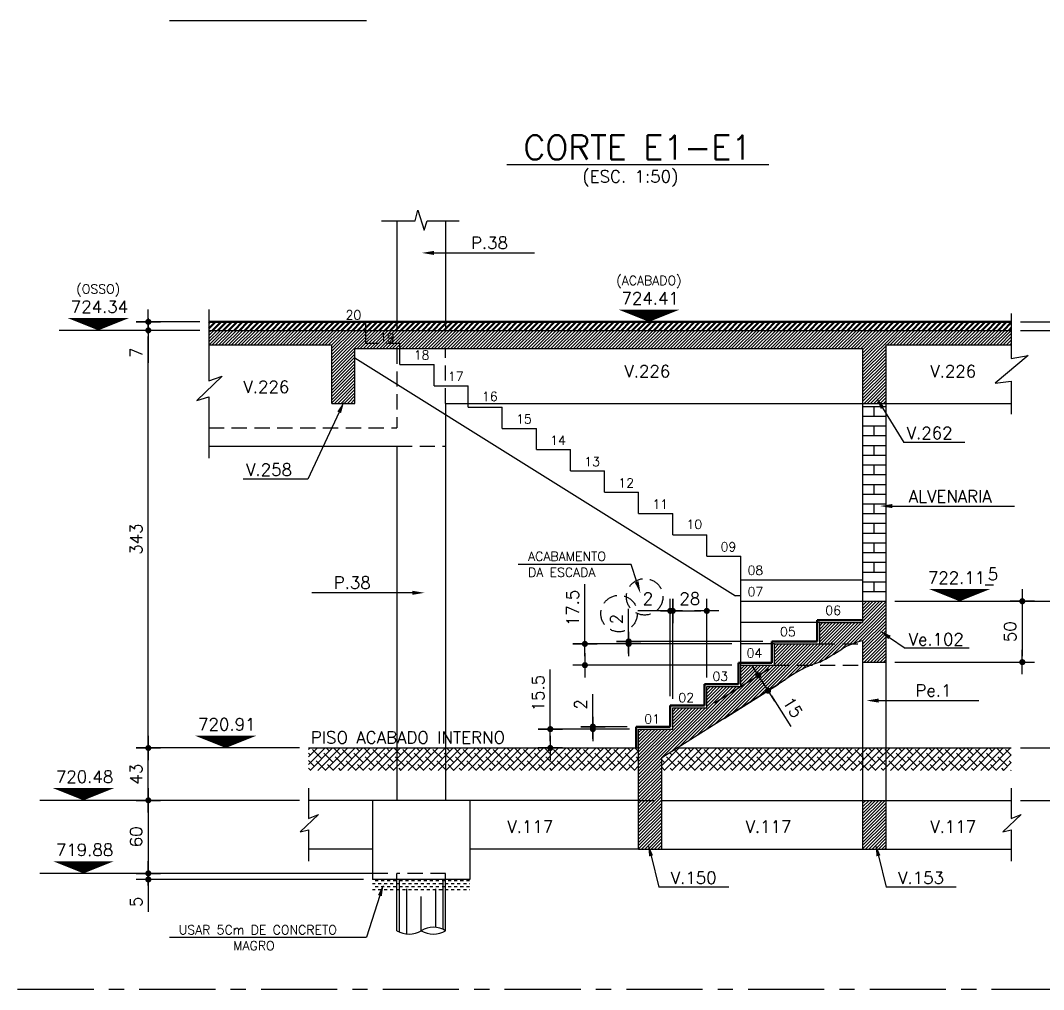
# Model space of a CAD drawing. Header units: inches. Extents: x 0 to 5940, y 0 to 4205.
# Drawn here: x 2657 to 3498, y 2530 to 3326 of the extents above; entities that cross this region are included whole.
import ezdxf
from ezdxf.enums import TextEntityAlignment as Align

# ---------------------------------------------------------------- set-up
doc = ezdxf.new("R2010")
doc.units = ezdxf.units.IN
doc.header["$LTSCALE"] = 50
doc.header["$MEASUREMENT"] = 0
doc.linetypes.add('CENTER', pattern=[2, 1.25, -0.25, 0.25, -0.25])
doc.linetypes.add('HIDDEN', pattern=[0.375, 0.25, -0.125])
for name, color, linetype in [('CORTES', 2, 'Continuous'), ('COTA', 6, 'Continuous'), ('NIVEL', 3, 'Continuous'), ('TEXTO', 3, 'Continuous')]:
    doc.layers.add(name, color=color, linetype=linetype)
doc.styles.add('ROMANS', font='romans.shx')
doc.dimstyles.new('COTA_50', dxfattribs={"dimscale": 5, "dimtxt": 2, "dimasz": 1, "dimexe": 2, "dimexo": 1.5, "dimgap": 1, "dimtad": 1, "dimzin": 12, "dimdsep": 46, "dimtxsty": 'ROMANS', "dimblk1": 'COTA', "dimblk2": 'COTA', "dimsah": 1, "dimcen": -4, "dimdle": 1.5, "dimclrd": 6, "dimclre": 6, "dimclrt": 3, "dimadec": 0, "dimazin": 0, "dimtfac": 1, "dimtofl": 0, "dimtmove": 0, "dimatfit": 3, "dimldrblk": 'COTA', "dimfxl": 1, "dimtolj": 1, "dimtzin": 12, "dimarcsym": 0})

# ---------------------------------------------------------------- blocks, each defined once
blk = doc.blocks.new('COTA')
at = {"layer": 'COTA'}
for p, q in [((0, -2), (0, 2)), ((2, 0), (-2, 0))]:
    blk.add_line(p, q, dxfattribs=at)
at = {"layer": 'COTA', "const_width": 0.5}
blk.add_lwpolyline([(-0.25, 0, 1), (0.25, 0, 1)], format="xyb", close=True, dxfattribs=at)
blk = doc.blocks.new('*D72')
at = {"layer": 'COTA', "color": 6, "lineweight": -2, "transparency": 16777216}
for p, q in [((3533.83, 3083.15), (3533.83, 3104.82)), ((3478.66, 3078.15), (3543.83, 3078.15)), ((3478.66, 3071.15), (3543.83, 3071.15)), ((3533.83, 3066.15), (3533.83, 3061.15))]:
    blk.add_line(p, q, dxfattribs=at)
at = {"layer": 'Defpoints', "color": 0, "transparency": 16777216}
for p in [(3471.16, 3078.15), (3533.83, 3078.15), (3471.16, 3071.15)]:
    blk.add_point(p, dxfattribs=at)
at = {"layer": 'COTA', "color": 6, "lineweight": -2, "transparency": 16777216, "xscale": 5, "yscale": 5, "zscale": 5}
for p, rotation in [((3533.83, 3078.15), 270), ((3533.83, 3071.15), 90)]:
    blk.add_blockref('COTA', p, dxfattribs=dict(at, rotation=rotation))
at = {"layer": 'COTA', "color": 3, "transparency": 16777216, "insert": (3523.83, 3096.48), "char_height": 10, "attachment_point": 5, "rotation": 90, "style": 'ROMANS'}
blk.add_mtext('\\A1;7', dxfattribs=at)
blk = doc.blocks.new('*D73')
at = {"layer": 'COTA', "color": 6, "lineweight": -2, "transparency": 16777216}
for p, q in [((2762.39, 3083.15), (2762.39, 3088.15)), ((2804.57, 3078.15), (2752.39, 3078.15)), ((2804.57, 3071.15), (2752.39, 3071.15)), ((2762.39, 3066.15), (2762.39, 3044.48))]:
    blk.add_line(p, q, dxfattribs=at)
at = {"layer": 'Defpoints', "color": 0, "transparency": 16777216}
for p in [(2812.07, 3078.15), (2762.39, 3071.15), (2812.07, 3071.15)]:
    blk.add_point(p, dxfattribs=at)
at = {"layer": 'COTA', "color": 6, "lineweight": -2, "transparency": 16777216, "xscale": 5, "yscale": 5, "zscale": 5}
for p, rotation in [((2762.39, 3078.15), 270), ((2762.39, 3071.15), 90)]:
    blk.add_blockref('COTA', p, dxfattribs=dict(at, rotation=rotation))
at = {"layer": 'COTA', "color": 3, "transparency": 16777216, "insert": (2752.39, 3052.82), "char_height": 10, "attachment_point": 5, "rotation": 90, "style": 'ROMANS'}
blk.add_mtext('\\A1;7', dxfattribs=at)
blk = doc.blocks.new('*D181')
at = {"layer": 'COTA', "color": 6, "lineweight": -2, "transparency": 16777216}
for p, q in [((2886.53, 2728.15), (2752.39, 2728.15)), ((2762.39, 2690.15), (2762.39, 2723.15)), ((2886.53, 2685.15), (2752.39, 2685.15))]:
    blk.add_line(p, q, dxfattribs=at)
at = {"layer": 'Defpoints', "color": 0, "transparency": 16777216}
for p in [(2762.39, 2728.15), (2894.03, 2728.15), (2894.03, 2685.15)]:
    blk.add_point(p, dxfattribs=at)
at = {"layer": 'COTA', "color": 6, "lineweight": -2, "transparency": 16777216, "xscale": 5, "yscale": 5, "zscale": 5}
for p, rotation in [((2762.39, 2728.15), 90), ((2762.39, 2685.15), 270)]:
    blk.add_blockref('COTA', p, dxfattribs=dict(at, rotation=rotation))
at = {"layer": 'COTA', "color": 3, "transparency": 16777216, "insert": (2752.39, 2706.65), "char_height": 10, "attachment_point": 5, "rotation": 90, "style": 'ROMANS'}
blk.add_mtext('\\A1;43', dxfattribs=at)
blk = doc.blocks.new('*D182')
at = {"layer": 'COTA', "color": 6, "lineweight": -2, "transparency": 16777216}
for p, q in [((3478.66, 2728.15), (3543.83, 2728.15)), ((3533.83, 2690.15), (3533.83, 2723.15)), ((3478.66, 2685.15), (3543.83, 2685.15))]:
    blk.add_line(p, q, dxfattribs=at)
at = {"layer": 'Defpoints', "color": 0, "transparency": 16777216}
for p in [(3471.16, 2728.15), (3533.83, 2728.15), (3471.16, 2685.15)]:
    blk.add_point(p, dxfattribs=at)
at = {"layer": 'COTA', "color": 6, "lineweight": -2, "transparency": 16777216, "xscale": 5, "yscale": 5, "zscale": 5}
for p, rotation in [((3533.83, 2728.15), 90), ((3533.83, 2685.15), 270)]:
    blk.add_blockref('COTA', p, dxfattribs=dict(at, rotation=rotation))
at = {"layer": 'COTA', "color": 3, "transparency": 16777216, "insert": (3523.83, 2706.65), "char_height": 10, "attachment_point": 5, "rotation": 90, "style": 'ROMANS'}
blk.add_mtext('\\A1;43', dxfattribs=at)
blk = doc.blocks.new('*D183')
at = {"layer": 'COTA', "color": 6, "lineweight": -2, "transparency": 16777216}
for p, q in [((3092.53, 2748.65), (3092.53, 2792.7)), ((3157.57, 2743.65), (3082.53, 2743.65)), ((3087.24, 2728.15), (3102.53, 2728.15)), ((3092.53, 2723.15), (3092.53, 2718.15))]:
    blk.add_line(p, q, dxfattribs=at)
at = {"layer": 'Defpoints', "color": 0, "transparency": 16777216}
for p in [(3092.53, 2743.65), (3165.07, 2743.65), (3079.74, 2728.15)]:
    blk.add_point(p, dxfattribs=at)
at = {"layer": 'COTA', "color": 6, "lineweight": -2, "transparency": 16777216, "xscale": 5, "yscale": 5, "zscale": 5}
for p, rotation in [((3092.53, 2743.65), 270), ((3092.53, 2728.15), 90)]:
    blk.add_blockref('COTA', p, dxfattribs=dict(at, rotation=rotation))
at = {"layer": 'COTA', "color": 3, "transparency": 16777216, "insert": (3082.53, 2773.18), "char_height": 10, "attachment_point": 5, "rotation": 90, "style": 'ROMANS'}
blk.add_mtext('\\A1;15.5', dxfattribs=at)
blk = doc.blocks.new('*D184')
at = {"layer": 'COTA', "color": 6, "lineweight": -2, "transparency": 16777216}
for p, q in [((3127.49, 2750.65), (3127.49, 2772.32)), ((3155.57, 2745.65), (3117.49, 2745.65)), ((3123.95, 2743.65), (3117.49, 2743.65)), ((3127.49, 2738.65), (3127.49, 2733.65))]:
    blk.add_line(p, q, dxfattribs=at)
at = {"layer": 'Defpoints', "color": 0, "transparency": 16777216}
for p in [(3127.49, 2745.65), (3131.45, 2743.65), (3163.07, 2745.65)]:
    blk.add_point(p, dxfattribs=at)
at = {"layer": 'COTA', "color": 6, "lineweight": -2, "transparency": 16777216, "xscale": 5, "yscale": 5, "zscale": 5}
for p, rotation in [((3127.49, 2745.65), 270), ((3127.49, 2743.65), 90)]:
    blk.add_blockref('COTA', p, dxfattribs=dict(at, rotation=rotation))
at = {"layer": 'COTA', "color": 3, "transparency": 16777216, "insert": (3117.49, 2763.98), "char_height": 10, "attachment_point": 5, "rotation": 90, "style": 'ROMANS'}
blk.add_mtext('\\A1;2', dxfattribs=at)
blk = doc.blocks.new('*D185')
at = {"layer": 'COTA', "color": 6, "lineweight": -2, "transparency": 16777216}
for p, q in [((2761.04, 3071.15), (2752.39, 3071.15)), ((2762.39, 2733.15), (2762.39, 3066.15)), ((2761.04, 2728.15), (2752.39, 2728.15))]:
    blk.add_line(p, q, dxfattribs=at)
at = {"layer": 'Defpoints', "color": 0, "transparency": 16777216}
for p in [(2762.39, 3071.15), (2768.54, 3071.15), (2768.54, 2728.15)]:
    blk.add_point(p, dxfattribs=at)
at = {"layer": 'COTA', "color": 6, "lineweight": -2, "transparency": 16777216, "xscale": 5, "yscale": 5, "zscale": 5}
for p, rotation in [((2762.39, 3071.15), 90), ((2762.39, 2728.15), 270)]:
    blk.add_blockref('COTA', p, dxfattribs=dict(at, rotation=rotation))
at = {"layer": 'COTA', "color": 3, "transparency": 16777216, "insert": (2752.39, 2899.65), "char_height": 10, "attachment_point": 5, "rotation": 90, "style": 'ROMANS'}
blk.add_mtext('\\A1;343', dxfattribs=at)
blk = doc.blocks.new('*D279')
at = {"layer": 'COTA', "color": 6, "lineweight": -2, "transparency": 16777216}
for p, q in [((3375.53, 2848.65), (3543.83, 2848.65)), ((3533.83, 2733.15), (3533.83, 2843.65)), ((3529.9, 2728.15), (3543.83, 2728.15))]:
    blk.add_line(p, q, dxfattribs=at)
at = {"layer": 'Defpoints', "color": 0, "transparency": 16777216}
for p in [(3368.03, 2848.65), (3533.83, 2848.65), (3522.4, 2728.15)]:
    blk.add_point(p, dxfattribs=at)
at = {"layer": 'COTA', "color": 6, "lineweight": -2, "transparency": 16777216, "xscale": 5, "yscale": 5, "zscale": 5}
for p, rotation in [((3533.83, 2848.65), 90), ((3533.83, 2728.15), 270)]:
    blk.add_blockref('COTA', p, dxfattribs=dict(at, rotation=rotation))
at = {"layer": 'COTA', "color": 3, "transparency": 16777216, "insert": (3523.83, 2788.4), "char_height": 10, "attachment_point": 5, "rotation": 90, "style": 'ROMANS'}
blk.add_mtext('\\A1;120.5', dxfattribs=at)
blk = doc.blocks.new('*D281')
at = {"layer": 'COTA', "color": 6, "lineweight": -2, "transparency": 16777216}
for p, q in [((3193.07, 2768.65), (3193.07, 2850.73)), ((3221.07, 2786.15), (3221.07, 2850.73)), ((3198.07, 2840.73), (3216.07, 2840.73))]:
    blk.add_line(p, q, dxfattribs=at)
at = {"layer": 'Defpoints', "color": 0, "transparency": 16777216}
for p in [(3221.07, 2840.73), (3221.07, 2778.65), (3193.07, 2761.15)]:
    blk.add_point(p, dxfattribs=at)
at = {"layer": 'COTA', "color": 6, "lineweight": -2, "transparency": 16777216, "xscale": 5, "yscale": 5, "zscale": 5, "rotation": 180}
blk.add_blockref('COTA', (3193.07, 2840.73), dxfattribs=at)
at = {"layer": 'COTA', "color": 6, "lineweight": -2, "transparency": 16777216, "xscale": 5, "yscale": 5, "zscale": 5}
blk.add_blockref('COTA', (3221.07, 2840.73), dxfattribs=at)
at = {"layer": 'COTA', "color": 3, "transparency": 16777216, "insert": (3207.07, 2850.73), "char_height": 10, "attachment_point": 5, "style": 'ROMANS'}
blk.add_mtext('\\A1;28', dxfattribs=at)
blk = doc.blocks.new('*D282')
at = {"layer": 'COTA', "color": 6, "lineweight": -2, "transparency": 16777216}
for p, q in [((3191.07, 2770.65), (3191.07, 2850.73)), ((3193.07, 2768.65), (3193.07, 2850.73)), ((3186.07, 2840.73), (3164.4, 2840.73)), ((3198.07, 2840.73), (3203.07, 2840.73))]:
    blk.add_line(p, q, dxfattribs=at)
at = {"layer": 'Defpoints', "color": 0, "transparency": 16777216}
for p in [(3191.07, 2840.73), (3191.07, 2763.15), (3193.07, 2761.15)]:
    blk.add_point(p, dxfattribs=at)
at = {"layer": 'COTA', "color": 6, "lineweight": -2, "transparency": 16777216, "xscale": 5, "yscale": 5, "zscale": 5}
blk.add_blockref('COTA', (3191.07, 2840.73), dxfattribs=at)
at = {"layer": 'COTA', "color": 6, "lineweight": -2, "transparency": 16777216, "xscale": 5, "yscale": 5, "zscale": 5, "rotation": 180}
blk.add_blockref('COTA', (3193.07, 2840.73), dxfattribs=at)
at = {"layer": 'COTA', "color": 3, "transparency": 16777216, "insert": (3172.73, 2850.73), "char_height": 10, "attachment_point": 5, "style": 'ROMANS'}
blk.add_mtext('\\A1;2', dxfattribs=at)
blk = doc.blocks.new('*D283')
at = {"layer": 'COTA', "color": 6, "lineweight": -2, "transparency": 16777216}
for p, q in [((3120.95, 2818.65), (3120.95, 2862.7)), ((3241.57, 2813.65), (3110.95, 2813.65)), ((3241.57, 2796.15), (3110.95, 2796.15)), ((3120.95, 2791.15), (3120.95, 2786.15))]:
    blk.add_line(p, q, dxfattribs=at)
at = {"layer": 'Defpoints', "color": 0, "transparency": 16777216}
for p in [(3120.95, 2813.65), (3249.07, 2813.65), (3249.07, 2796.15)]:
    blk.add_point(p, dxfattribs=at)
at = {"layer": 'COTA', "color": 6, "lineweight": -2, "transparency": 16777216, "xscale": 5, "yscale": 5, "zscale": 5}
for p, rotation in [((3120.95, 2813.65), 270), ((3120.95, 2796.15), 90)]:
    blk.add_blockref('COTA', p, dxfattribs=dict(at, rotation=rotation))
at = {"layer": 'COTA', "color": 3, "transparency": 16777216, "insert": (3110.95, 2843.18), "char_height": 10, "attachment_point": 5, "rotation": 90, "style": 'ROMANS'}
blk.add_mtext('\\A1;17.5', dxfattribs=at)
blk = doc.blocks.new('*D284')
at = {"layer": 'COTA', "color": 6, "lineweight": -2, "transparency": 16777216}
for p, q in [((3156.87, 2820.65), (3156.87, 2842.32)), ((3267.08, 2815.65), (3146.87, 2815.65)), ((3241.57, 2813.65), (3146.87, 2813.65)), ((3156.87, 2808.65), (3156.87, 2803.65))]:
    blk.add_line(p, q, dxfattribs=at)
at = {"layer": 'Defpoints', "color": 0, "transparency": 16777216}
for p in [(3156.87, 2815.65), (3274.58, 2815.65), (3249.07, 2813.65)]:
    blk.add_point(p, dxfattribs=at)
at = {"layer": 'COTA', "color": 6, "lineweight": -2, "transparency": 16777216, "xscale": 5, "yscale": 5, "zscale": 5}
for p, rotation in [((3156.87, 2815.65), 270), ((3156.87, 2813.65), 90)]:
    blk.add_blockref('COTA', p, dxfattribs=dict(at, rotation=rotation))
at = {"layer": 'COTA', "color": 3, "transparency": 16777216, "insert": (3146.87, 2833.98), "char_height": 10, "attachment_point": 5, "rotation": 90, "style": 'ROMANS'}
blk.add_mtext('\\A1;2', dxfattribs=at)
blk = doc.blocks.new('*D285')
at = {"layer": 'COTA', "color": 6, "lineweight": -2, "transparency": 16777216}
for p, q in [((3227.41, 2765.15), (3271.87, 2793.18)), ((3260.74, 2792.07), (3258.07, 2796.3)), ((3235.41, 2752.46), (3279.86, 2780.49)), ((3274.07, 2770.93), (3289.94, 2745.75))]:
    blk.add_line(p, q, dxfattribs=at)
at = {"layer": 'Defpoints', "color": 0, "transparency": 16777216}
for p in [(3271.41, 2775.16), (3221.07, 2761.15), (3229.07, 2748.46)]:
    blk.add_point(p, dxfattribs=at)
at = {"layer": 'COTA', "color": 6, "lineweight": -2, "transparency": 16777216, "xscale": 5, "yscale": 5, "zscale": 5}
for p, rotation in [((3263.41, 2787.84), 302.2282923033233), ((3271.41, 2775.16), 122.2282923033233)]:
    blk.add_blockref('COTA', p, dxfattribs=dict(at, rotation=rotation))
at = {"layer": 'COTA', "color": 3, "transparency": 16777216, "insert": (3291.8, 2761.56), "char_height": 10, "attachment_point": 5, "rotation": 302.22829, "style": 'ROMANS'}
blk.add_mtext('\\A1;15', dxfattribs=at)
blk = doc.blocks.new('*D301')
at = {"layer": 'COTA', "color": 6, "lineweight": -2, "transparency": 16777216}
for p, q in [((3486.8, 2848.65), (3490.19, 2848.65)), ((3480.19, 2843.65), (3480.19, 2803.65)), ((3375.53, 2798.65), (3490.19, 2798.65))]:
    blk.add_line(p, q, dxfattribs=at)
at = {"layer": 'Defpoints', "color": 0, "transparency": 16777216}
for p in [(3479.3, 2848.65), (3368.03, 2798.65), (3480.19, 2798.65)]:
    blk.add_point(p, dxfattribs=at)
at = {"layer": 'COTA', "color": 6, "lineweight": -2, "transparency": 16777216, "xscale": 5, "yscale": 5, "zscale": 5}
for p, rotation in [((3480.19, 2848.65), 90), ((3480.19, 2798.65), 270)]:
    blk.add_blockref('COTA', p, dxfattribs=dict(at, rotation=rotation))
at = {"layer": 'COTA', "color": 3, "transparency": 16777216, "insert": (3470.19, 2823.65), "char_height": 10, "attachment_point": 5, "rotation": 90, "style": 'ROMANS'}
blk.add_mtext('\\A1;50', dxfattribs=at)
blk = doc.blocks.new('*D335')
at = {"layer": 'COTA', "color": 6, "lineweight": -2, "transparency": 16777216}
for p, q in [((2886.53, 2685.15), (2752.39, 2685.15)), ((2762.39, 2680.15), (2762.39, 2630.15)), ((2959.07, 2625.15), (2752.39, 2625.15))]:
    blk.add_line(p, q, dxfattribs=at)
at = {"layer": 'Defpoints', "color": 0, "transparency": 16777216}
for p in [(2894.03, 2685.15), (2762.39, 2625.15), (2966.57, 2625.15)]:
    blk.add_point(p, dxfattribs=at)
at = {"layer": 'COTA', "color": 6, "lineweight": -2, "transparency": 16777216, "xscale": 5, "yscale": 5, "zscale": 5}
for p, rotation in [((2762.39, 2685.15), 90), ((2762.39, 2625.15), 270)]:
    blk.add_blockref('COTA', p, dxfattribs=dict(at, rotation=rotation))
at = {"layer": 'COTA', "color": 3, "transparency": 16777216, "insert": (2752.39, 2655.15), "char_height": 10, "attachment_point": 5, "rotation": 90, "style": 'ROMANS'}
blk.add_mtext('\\A1;60', dxfattribs=at)
blk = doc.blocks.new('*D336')
at = {"layer": 'COTA', "color": 6, "lineweight": -2, "transparency": 16777216}
for p, q in [((2762.39, 2630.15), (2762.39, 2635.15)), ((2959.07, 2625.15), (2752.39, 2625.15)), ((2939.07, 2620.15), (2752.39, 2620.15)), ((2762.39, 2615.15), (2762.39, 2593.48))]:
    blk.add_line(p, q, dxfattribs=at)
at = {"layer": 'Defpoints', "color": 0, "transparency": 16777216}
for p in [(2966.57, 2625.15), (2762.39, 2620.15), (2946.57, 2620.15)]:
    blk.add_point(p, dxfattribs=at)
at = {"layer": 'COTA', "color": 6, "lineweight": -2, "transparency": 16777216, "xscale": 5, "yscale": 5, "zscale": 5}
for p, rotation in [((2762.39, 2625.15), 270), ((2762.39, 2620.15), 90)]:
    blk.add_blockref('COTA', p, dxfattribs=dict(at, rotation=rotation))
at = {"layer": 'COTA', "color": 3, "transparency": 16777216, "insert": (2752.39, 2601.82), "char_height": 10, "attachment_point": 5, "rotation": 90, "style": 'ROMANS'}
blk.add_mtext('\\A1;5', dxfattribs=at)

msp = doc.modelspace()

# ---------------------------------------------------------------- hatches: boundary and pattern name
at = {"layer": 'CORTES', "linetype": 'Continuous', "lineweight": 50}
h = msp.add_hatch(dxfattribs=at)
h.set_pattern_fill('ANSI31', color=253, scale=25)
h.set_pattern_definition([(45, (-7429.5455, 13447.5285), (-2.2097087, 2.2097087), [])])
h.paths.add_polyline_path([(2812.066, 3078.152), (2812.066, 3071.152), (3471.159, 3071.152), (3471.159, 3078.152)])
at = {"layer": 'CORTES'}
h = msp.add_hatch(dxfattribs=at)
h.set_pattern_fill('ANSI31', color=252, scale=15)
h.set_pattern_definition([(45, (-7429.5455, 14123.3969), (-1.32582521, 1.32582521), [])])
h.paths.add_polyline_path([(2812.066, 3059.152), (2812.066, 3071.152), (3471.159, 3071.152), (3471.159, 3059.152), (3368.032, 3059.152), (3368.032, 3011.152), (3349.032, 3011.152), (3349.032, 3056.152), (2932.066, 3056.152), (2932.066, 3011.152), (2913.066, 3011.152), (2913.066, 3059.152)])
h = msp.add_hatch(dxfattribs=at)
h.set_pattern_fill('ANSI31', color=252, scale=15)
h.paths.add_polyline_path([(3184.066, 2685.152), (3165.066, 2685.152), (3165.066, 2645.152), (3184.066, 2645.152)])
h.paths.add_polyline_path([(3184.066, 2720.094), (3284.583, 2783.463, -0.0692167), (3306.729, 2796.152), (3276.584, 2796.152), (3249.066, 2796.152), (3249.066, 2778.652), (3221.066, 2778.652), (3221.066, 2761.152), (3193.066, 2761.152), (3193.066, 2743.652), (3165.066, 2743.652), (3165.066, 2685.152), (3184.066, 2685.152)])
h.paths.add_polyline_path([(3332.038, 2809.441, -0.0451817), (3340.524, 2813.652), (3313.756, 2813.652), (3276.584, 2813.652), (3276.584, 2796.152), (3306.729, 2796.152, -0.0201369), (3313.756, 2798.652, 0.0245281)])
h.paths.add_polyline_path([(3368.032, 2848.652), (3349.032, 2848.652), (3349.032, 2831.152), (3313.756, 2831.152), (3313.756, 2813.652), (3340.524, 2813.652, -0.0422803), (3349.032, 2816.152), (3349.032, 2798.652), (3368.032, 2798.652)])
h = msp.add_hatch(dxfattribs=at)
h.set_pattern_fill('ANSI38', color=253, scale=35)
h.paths.add_polyline_path([(2966.566, 2728.152), (2894.034, 2728.152), (2894.034, 2709.767), (2966.566, 2709.767)])
h.paths.add_polyline_path([(3006.566, 2728.152), (2966.566, 2728.152), (2966.566, 2709.767), (3006.566, 2709.767)])
h.paths.add_polyline_path([(3165.066, 2728.152), (3006.566, 2728.152), (3006.566, 2709.767), (3165.066, 2709.767)])
h.paths.add_polyline_path([(3349.032, 2728.152), (3196.847, 2728.152), (3184.066, 2720.094), (3184.066, 2709.767), (3349.032, 2709.767)])
h.paths.add_polyline_path([(3368.032, 2728.152), (3349.032, 2728.152), (3349.032, 2709.767), (3368.032, 2709.767)])
h.paths.add_polyline_path([(3471.159, 2728.152), (3368.032, 2728.152), (3368.032, 2709.767), (3471.159, 2709.767)])
h = msp.add_hatch(dxfattribs=at)
h.set_pattern_fill('ANSI31', color=252, scale=15)
h.set_pattern_definition([(45, (-7376.7192, 14103.2616), (-1.32582521, 1.32582521), [])])
h.paths.add_polyline_path([(3368.032, 2685.152), (3349.032, 2685.152), (3349.032, 2645.152), (3368.032, 2645.152)])
h = msp.add_hatch(dxfattribs=at)
h.set_pattern_fill('DASH', color=252, scale=20, style=0)
h.set_pattern_definition([(0, (1733.6026, 1454.3502), (2.5, 2.5), [2.5, -2.5])])
h.paths.add_polyline_path([(3026.566, 2620.152), (2946.566, 2620.152), (2946.566, 2610.152), (3026.566, 2610.152)])
at = {"layer": 'COTA', "transparency": 33554687}
h = msp.add_hatch(dxfattribs=at)
h.set_pattern_fill('ANSI31', color=256, style=0)
h.paths.add_polyline_path([(3478.524, 2751.402), (3478.524, 2794.973), (3493.524, 2794.973), (3493.524, 2751.402)], flags=9)

# ---------------------------------------------------------------- linework, layer by layer
at = {"layer": 'CORTES', "color": 8}
for p, q in [((2981.522, 3161.144), (2983.861, 3169.84)), ((2983.861, 3169.84), (2988.903, 3153.331)), ((2953.911, 3161.144), (2981.522, 3161.144)), ((2988.903, 3153.331), (2991.272, 3161.144)), ((2991.272, 3161.144), (3017.561, 3161.144)), ((2812.066, 3088.152), (2812.066, 3029.736)), ((3471.159, 3085.021), (3471.159, 3048.065)), ((2941.066, 3060.652), (2941.066, 3078.152)), ((2941.066, 3060.652), (2951.954, 3060.652)), ((2957.954, 3060.652), (2969.066, 3060.652)), ((2969.066, 3043.152), (2969.066, 3060.652)), ((3484.908, 3050.549), (3457.756, 3027.733)), ((3471.159, 3048.065), (3484.908, 3050.549)), ((2932.066, 3048.588), (3244.764, 2853.152)), ((2969.066, 3043.152), (2997.066, 3043.152)), ((2997.066, 3025.652), (2997.066, 3043.152)), ((2823.159, 3033.652), (2802.159, 3013.652)), ((2812.066, 3029.736), (2823.159, 3033.652)), ((2997.066, 3025.652), (3025.066, 3025.652)), ((3025.066, 3008.152), (3025.066, 3025.652)), ((3457.756, 3027.733), (3471.159, 3029.403)), ((3471.159, 3029.403), (3471.159, 3002.188)), ((2802.159, 3013.652), (2812.066, 3016.667)), ((2812.066, 3016.667), (2812.066, 2966.152)), ((3025.066, 3008.152), (3053.066, 3008.152)), ((3053.066, 2990.652), (3053.066, 3008.152)), ((3349.032, 3011.152), (3349.032, 2848.652)), ((3349.032, 3008.652), (3368.032, 3008.652)), ((3358.532, 3000.652), (3358.532, 3008.652)), ((3368.032, 3011.152), (3368.032, 2848.652)), ((3349.032, 3000.652), (3368.032, 3000.652)), ((3349.032, 2992.652), (3368.032, 2992.652)), ((3358.532, 2984.652), (3358.532, 2992.652)), ((3053.066, 2990.652), (3081.066, 2990.652)), ((3081.066, 2973.152), (3081.066, 2990.652)), ((3349.032, 2984.652), (3368.032, 2984.652)), ((3349.032, 2976.652), (3368.032, 2976.652)), ((3358.532, 2968.652), (3358.532, 2976.652)), ((3081.066, 2973.152), (3109.066, 2973.152)), ((3109.066, 2955.652), (3109.066, 2973.152)), ((3349.032, 2968.652), (3368.032, 2968.652)), ((3349.032, 2960.652), (3368.032, 2960.652)), ((3358.532, 2952.652), (3358.532, 2960.652)), ((3109.066, 2955.652), (3137.066, 2955.652)), ((3137.066, 2938.152), (3137.066, 2955.652)), ((3349.032, 2952.652), (3368.032, 2952.652)), ((3349.032, 2944.652), (3368.032, 2944.652)), ((3358.532, 2936.652), (3358.532, 2944.652)), ((3137.066, 2938.152), (3165.066, 2938.152)), ((3165.066, 2920.652), (3165.066, 2938.152)), ((3349.032, 2936.652), (3368.032, 2936.652)), ((3349.032, 2928.652), (3368.032, 2928.652)), ((3358.532, 2920.652), (3358.532, 2928.652)), ((3165.066, 2920.652), (3193.066, 2920.652)), ((3193.066, 2903.152), (3193.066, 2920.652)), ((3349.032, 2920.652), (3368.032, 2920.652)), ((3349.032, 2912.652), (3368.032, 2912.652)), ((3358.532, 2904.652), (3358.532, 2912.652)), ((3193.066, 2903.152), (3221.066, 2903.152)), ((3221.066, 2885.652), (3221.066, 2903.152)), ((3349.032, 2904.652), (3368.032, 2904.652)), ((3349.032, 2896.652), (3368.032, 2896.652)), ((3358.532, 2888.652), (3358.532, 2896.652)), ((3221.066, 2885.652), (3249.066, 2885.652)), ((3249.066, 2796.152), (3249.066, 2885.652)), ((3349.032, 2888.652), (3368.032, 2888.652)), ((3349.032, 2880.652), (3368.032, 2880.652)), ((3358.532, 2872.652), (3358.532, 2880.652)), ((3249.066, 2866.152), (3349.032, 2866.152)), ((3349.032, 2872.652), (3368.032, 2872.652)), ((3349.032, 2864.652), (3368.032, 2864.652)), ((3358.532, 2856.652), (3358.532, 2864.652)), ((3249.066, 2853.152), (3244.764, 2853.152)), ((3249.066, 2848.652), (3349.032, 2848.652)), ((3349.032, 2856.652), (3368.032, 2856.652)), ((3313.756, 2831.152), (3249.066, 2831.152)), ((3276.584, 2813.652), (3249.066, 2813.652)), ((2894.034, 2695.152), (2894.034, 2670.223)), ((3471.159, 2695.152), (3471.159, 2670.223)), ((2902.034, 2673.652), (2887.034, 2659.152)), ((2894.034, 2670.223), (2902.034, 2673.652)), ((3479.159, 2673.652), (3464.159, 2659.152)), ((3471.159, 2670.223), (3479.159, 2673.652)), ((2887.034, 2659.152), (2894.034, 2661.044)), ((2894.034, 2661.044), (2894.034, 2635.152)), ((3464.159, 2659.152), (3471.159, 2661.044)), ((3471.159, 2661.044), (3471.159, 2635.152)), ((2968.566, 2576.984), (2968.566, 2620.152)), ((3004.566, 2579.117), (3004.566, 2620.152)), ((2974.566, 2575.338), (2974.566, 2612.423)), ((2986.566, 2578.05), (2986.566, 2606.207)), ((2998.566, 2580.762), (2998.566, 2612.423))]:
    msp.add_line(p, q, dxfattribs=at)
at = {"layer": 'CORTES'}
for p, q in [((2966.566, 3161.144), (2966.566, 3071.152)), ((3006.566, 3161.144), (3006.566, 3071.152)), ((3006.566, 3011.152), (3349.032, 3011.152)), ((3006.566, 3011.152), (3006.566, 2685.152)), ((3368.032, 3011.152), (3471.159, 3011.152)), ((2812.066, 2976.152), (2966.566, 2976.152)), ((2966.566, 2976.152), (2966.566, 2685.152)), ((3349.032, 2798.652), (3349.032, 2685.152)), ((3368.032, 2798.652), (3368.032, 2685.152)), ((2894.034, 2728.152), (3165.066, 2728.152)), ((3196.847, 2728.152), (3471.159, 2728.152)), ((3165.066, 2685.152), (2894.034, 2685.152)), ((2946.566, 2685.152), (2946.566, 2620.152)), ((3026.566, 2685.152), (3026.566, 2620.152)), ((3184.066, 2685.152), (3349.032, 2685.152)), ((3368.032, 2685.152), (3471.159, 2685.152)), ((2946.566, 2645.152), (2894.034, 2645.152)), ((3165.066, 2645.152), (3026.566, 2645.152)), ((3184.066, 2645.152), (3349.032, 2645.152)), ((3368.032, 2645.152), (3471.159, 2645.152)), ((3026.566, 2620.152), (2946.566, 2620.152)), ((2966.566, 2578.05), (2966.566, 2620.152)), ((3006.566, 2578.05), (3006.566, 2620.152))]:
    msp.add_line(p, q, dxfattribs=at)
at = {"layer": 'CORTES', "color": 253, "linetype": 'Continuous', "lineweight": 50}
for p, q in [((2812.066, 3078.152), (3471.159, 3078.152)), ((3311.756, 2815.652), (3311.756, 2833.152)), ((3311.756, 2833.152), (3349.032, 2833.152)), ((3274.584, 2798.152), (3274.584, 2815.652)), ((3274.584, 2815.652), (3311.756, 2815.652)), ((3247.066, 2798.152), (3274.584, 2798.152)), ((3247.066, 2780.652), (3247.066, 2798.152)), ((3219.066, 2780.652), (3247.066, 2780.652)), ((3219.066, 2763.152), (3219.066, 2780.652)), ((3191.066, 2763.152), (3219.066, 2763.152)), ((3191.066, 2745.652), (3191.066, 2763.152)), ((3163.066, 2745.652), (3191.066, 2745.652)), ((3163.066, 2728.152), (3163.066, 2745.652))]:
    msp.add_line(p, q, dxfattribs=at)
at = {"layer": 'CORTES', "color": 1}
for p, q in [((2812.066, 3071.152), (3471.159, 3071.152)), ((2812.066, 3059.152), (2913.066, 3059.152)), ((2913.066, 3011.152), (2913.066, 3059.152)), ((3368.032, 3059.152), (3368.032, 3011.152)), ((3368.032, 3059.152), (3471.159, 3059.152)), ((2932.066, 3011.152), (2932.066, 3056.152)), ((2932.066, 3056.152), (3349.032, 3056.152)), ((3349.032, 3056.152), (3349.032, 3011.152)), ((2913.066, 3011.152), (2932.066, 3011.152)), ((3349.032, 3011.152), (3368.032, 3011.152)), ((3349.032, 2848.652), (3349.032, 2831.152)), ((3349.032, 2848.652), (3368.032, 2848.652)), ((3368.032, 2848.652), (3368.032, 2798.652)), ((3313.756, 2813.652), (3313.756, 2831.152)), ((3313.756, 2831.152), (3349.032, 2831.152)), ((3349.032, 2816.152), (3349.032, 2798.652)), ((3276.584, 2796.152), (3276.584, 2813.652)), ((3276.584, 2813.652), (3313.756, 2813.652)), ((3349.032, 2798.652), (3368.032, 2798.652)), ((3249.066, 2796.152), (3276.584, 2796.152)), ((3249.066, 2778.652), (3249.066, 2796.152)), ((3284.583, 2783.463), (3184.066, 2720.094)), ((3221.066, 2778.652), (3249.066, 2778.652)), ((3221.066, 2761.152), (3221.066, 2778.652)), ((3193.066, 2761.152), (3221.066, 2761.152)), ((3193.066, 2743.652), (3193.066, 2761.152)), ((3165.066, 2645.152), (3165.066, 2743.652)), ((3165.066, 2743.652), (3193.066, 2743.652)), ((3184.066, 2645.152), (3184.066, 2720.094)), ((3349.032, 2685.152), (3349.032, 2645.152)), ((3349.032, 2685.152), (3368.032, 2685.152)), ((3368.032, 2685.152), (3368.032, 2645.152)), ((3165.066, 2645.152), (3184.066, 2645.152)), ((3349.032, 2645.152), (3368.032, 2645.152))]:
    msp.add_line(p, q, dxfattribs=at)
at = {"layer": 'CORTES', "color": 8, "linetype": 'HIDDEN'}
for p, q in [((2966.566, 3056.152), (2966.566, 2991.152)), ((3006.566, 3011.152), (3006.566, 3056.152)), ((2812.066, 2991.152), (2966.566, 2991.152)), ((2966.566, 2976.152), (3006.566, 2976.152)), ((3249.066, 2860.01), (3249.066, 2863.152)), ((3313.756, 2813.652), (3349.032, 2813.652)), ((3276.584, 2796.152), (3349.032, 2796.152)), ((3006.566, 2625.152), (2966.566, 2625.152)), ((2966.566, 2620.152), (2966.566, 2625.152)), ((3006.566, 2620.152), (3006.566, 2625.152))]:
    msp.add_line(p, q, dxfattribs=at)
at = {"layer": 'CORTES', "color": 1, "linetype": 'HIDDEN'}
msp.add_line((3165.066, 2685.152), (3184.066, 2685.152), dxfattribs=at)
at = {"layer": 'CORTES', "color": 1}
for centre, radius, start, end in [((3359.534, 2764.684), 52.529, 101.53259, 121.564604), ((3212.998, 2990.273), 216.497, 297.736216, 303.356505), ((3341.267, 2710.204), 92.628, 107.278346, 127.73079)]:
    msp.add_arc(centre, radius, start, end, dxfattribs=at)
at = {"layer": 'CORTES'}
for centre, start, end in [((2996.566, 2561.707), 58.53774, 121.46226), ((2976.566, 2594.393), 238.53774, 301.46226), ((2996.566, 2594.393), 238.53774, 301.46226)]:
    msp.add_arc(centre, 19.159, start, end, dxfattribs=at)
at = {"layer": 'COTA'}
for p, q in [((2752.391, 3071.152), (2689.126, 3071.152)), ((2752.391, 2685.152), (2673.301, 2685.152)), ((2752.391, 2625.152), (2673.301, 2625.152))]:
    msp.add_line(p, q, dxfattribs=at)
at = {"layer": 'NIVEL', "color": 1}
for points in [[(3173.637, 3078.152, 0, 50, 0), (3173.637, 3088.152, 50, 50, 0)], [(2721.367, 3071.152, 0, 50, 0), (2721.367, 3081.152, 50, 50, 0)], [(3428.692, 2848.652, 0, 50, 0), (3428.692, 2858.652, 50, 50, 0)], [(2825.937, 2728.152, 0, 50, 0), (2825.937, 2738.152, 50, 50, 0)], [(2709.142, 2685.152, 0, 50, 0), (2709.142, 2695.152, 50, 50, 0)], [(2709.142, 2625.152, 0, 50, 0), (2709.142, 2635.152, 50, 50, 0)]]:
    msp.add_lwpolyline(points, format="xyseb", dxfattribs=at)
at = {"layer": 'TEXTO', "color": 8}
for p, q in [((2779.713, 3325.652), (2941.447, 3325.652)), ((2997.041, 3134.727), (3079.496, 3134.727)), ((2919.118, 3003.828), (2893.352, 2948.909)), ((3365.428, 3007.463), (3382.914, 2979.077)), ((3432.85, 2979.077), (3382.914, 2979.077)), ((2893.352, 2948.909), (2840.384, 2948.909)), ((3373.367, 2926.83), (3473.754, 2926.83)), ((3158.808, 2878.97), (3066.025, 2878.97)), ((3163.475, 2864.616), (3158.808, 2878.97)), ((2979.196, 2855.589), (2896.742, 2855.589)), ((3371.159, 2818.964), (3384.083, 2810.036)), ((3436.65, 2810.036), (3384.083, 2810.036)), ((3362.1, 2767.077), (3444.555, 2767.077)), ((3175.268, 2639.567), (3181.656, 2613.761)), ((3362.034, 2639.567), (3368.423, 2613.761)), ((3239.063, 2613.761), (3181.656, 2613.761)), ((3425.829, 2613.761), (3368.423, 2613.761)), ((2952.529, 2606.89), (2941.447, 2572.814)), ((2779.713, 2572.814), (2941.447, 2572.814))]:
    msp.add_line(p, q, dxfattribs=at)
at = {"layer": 'TEXTO', "color": 8, "linetype": 'CENTER'}
msp.add_line((5017.5, 2529.762), (1904.706, 2529.762), dxfattribs=at)
at = {"layer": 'TEXTO', "color": 4, "linetype": 'HIDDEN'}
for centre in [(3170.014, 2852.282), (3149.019, 2838.573)]:
    msp.add_circle(centre, 14.989, dxfattribs=at)
at = {"layer": 'TEXTO', "color": 8}
for points in [[(2997.041, 3133.06), (2997.041, 3136.394), (2987.041, 3134.727)], [(2920.627, 3003.12), (2917.61, 3004.536), (2923.366, 3012.881)], [(3364.009, 3006.589), (3366.847, 3008.337), (3360.183, 3015.977)], [(3373.367, 2925.164), (3373.367, 2928.497), (3363.367, 2926.83)], [(2979.196, 2853.923), (2979.196, 2857.256), (2989.196, 2855.589)], [(3161.89, 2864.101), (3165.06, 2865.132), (3166.566, 2855.106)], [(3372.106, 2820.335), (3370.212, 2817.592), (3362.931, 2824.647)], [(3362.1, 2765.411), (3362.1, 2768.744), (3352.1, 2767.077)], [(3173.65, 2639.166), (3176.886, 2639.967), (3172.865, 2649.274)], [(3360.417, 2639.166), (3363.652, 2639.967), (3359.632, 2649.274)], [(2954.114, 2606.375), (2950.944, 2607.406), (2955.622, 2616.4)]]:
    msp.add_solid(points, dxfattribs=at)

# ---------------------------------------------------------------- texts
at = {"layer": 'NIVEL', "color": 4, "style": 'ROMANS'}
for s, p in [('(OSSO)', (2721.263, 3101.309)), ('(ACABADO)', (3173.533, 3108.309))]:
    msp.add_text(s, height=7.5, dxfattribs=at).set_placement(p, align=Align.CENTER)
at = {"layer": 'NIVEL', "color": 3, "style": 'ROMANS'}
for s, p in [('724.41', (3174.525, 3092.505)), ('724.34', (2722.255, 3085.505)), ('5', (3456.088, 2865.999)), ('722.11_', (3429.58, 2863.005)), ('720.91', (2826.824, 2742.505)), ('720.48', (2710.03, 2699.505)), ('719.88', (2710.03, 2639.505))]:
    msp.add_text(s, height=10, dxfattribs=at).set_placement(p, align=Align.CENTER)
at = {"layer": 'TEXTO', "color": 1, "style": 'ROMANS'}
msp.add_text('%%U CORTE E1-E1 ', height=20, dxfattribs=at).set_placement((3056.745, 3211.39))
at = {"layer": 'TEXTO', "color": 3, "style": 'ROMANS'}
for s, p in [('(ESC. 1:50)', (3118.827, 3192.559)), ('V.226', (3153.341, 3032.569)), ('V.226', (3404.568, 3032.569)), ('V.226', (2840.492, 3019.715)), ('V.262', (3385.196, 2981.876)), ('V.258', (2842.666, 2951.709)), ('PISO ACABADO INTERNO', (2895.908, 2731.769)), ('V.117', (3057.201, 2658.563)), ('V.117', (3252.846, 2658.563)), ('V.117', (3404.568, 2658.563)), ('V.150', (3191.409, 2616.56)), ('V.153', (3378.175, 2616.56))]:
    msp.add_text(s, height=10, dxfattribs=at).set_placement(p)
at = {"layer": 'TEXTO', "style": 'ROMANS'}
for s, p in [('P.38', (3027.353, 3138.054)), ('ALVENARIA', (3386.89, 2929.776)), ('P.38', (2914.599, 2858.917)), ('Ve.102', (3386.753, 2812.381)), ('Pe.1', (3392.412, 2770.404))]:
    msp.add_text(s, height=10, dxfattribs=at).set_placement(p)
at = {"layer": 'TEXTO', "color": 4, "style": 'ROMANS'}
for s, p in [('20', (2924.405, 3080.099)), ('19', (2951.905, 3061.449)), ('18', (2980.405, 3047.099)), ('17', (3008.405, 3029.599)), ('16', (3036.405, 3013.099)), ('15', (3064.405, 2994.599)), ('14', (3092.405, 2977.099)), ('13', (3120.405, 2959.599)), ('12', (3148.405, 2942.099)), ('11', (3176.405, 2924.599)), ('10', (3204.405, 2908.099)), ('09', (3232.405, 2889.599)), ('ACABAMENTO ', (3074.284, 2881.77)), ('DA ESCADA', (3074.284, 2868.66)), ('08', (3254.547, 2870.353)), ('07', (3254.547, 2852.837)), ('06', (3318.398, 2837.351)), ('05', (3281.226, 2819.851)), ('04', (3253.708, 2802.351)), ('03', (3225.708, 2783.251)), ('02', (3197.708, 2765.751)), ('01', (3169.708, 2748.251)), ('USAR 5Cm DE CONCRETO', (2787.358, 2575.046)), ('MAGRO', (2832.035, 2562.029))]:
    msp.add_text(s, height=7.5, dxfattribs=at).set_placement(p)

# ---------------------------------------------------------------- dimensions: what is measured, and where the dimension line sits
at = {"layer": 'COTA'}
for base, p1, p2, picture, middle in [((3533.834, 3078.152), (3471.159, 3071.152), (3471.159, 3078.152), '*D72', (3523.834, 3096.485)), ((2762.391, 3071.152), (2812.066, 3078.152), (2812.066, 3071.152), '*D73', (2752.391, 3052.818)), ((2762.391, 3071.152), (2768.536, 2728.152), (2768.536, 3071.152), '*D185', (2752.391, 2899.652)), ((3120.949, 2813.652), (3249.066, 2796.152), (3249.066, 2813.652), '*D283', (3110.949, 2843.175)), ((3533.834, 2848.652), (3522.403, 2728.152), (3368.032, 2848.652), '*D279', (3523.834, 2788.402)), ((3480.192, 2798.652), (3479.299, 2848.652), (3368.032, 2798.652), '*D301', (3470.192, 2823.652)), ((3156.866, 2815.652), (3249.066, 2813.652), (3274.584, 2815.652), '*D284', (3146.866, 2833.985)), ((3092.528, 2743.652), (3079.737, 2728.152), (3165.066, 2743.652), '*D183', (3082.528, 2773.175)), ((3127.487, 2745.652), (3131.452, 2743.652), (3163.066, 2745.652), '*D184', (3117.487, 2763.985)), ((2762.391, 2728.152), (2894.034, 2685.152), (2894.034, 2728.152), '*D181', (2752.391, 2706.652)), ((3533.834, 2728.152), (3471.159, 2685.152), (3471.159, 2728.152), '*D182', (3523.834, 2706.652)), ((2762.391, 2625.152), (2894.034, 2685.152), (2966.566, 2625.152), '*D335', (2752.391, 2655.152)), ((2762.391, 2620.152), (2966.566, 2625.152), (2946.566, 2620.152), '*D336', (2752.391, 2601.818))]:
    dim = msp.add_linear_dim(base=base, p1=p1, p2=p2, angle=90, dimstyle='COTA_50', dxfattribs=at)
    dim.commit()
    dim.dimension.update_dxf_attribs({"geometry": picture, "text_midpoint": middle})
for base, p2, picture, middle in [((3191.066, 2840.728), (3191.066, 2763.152), '*D282', (3172.733, 2850.728)), ((3221.066, 2840.728), (3221.066, 2778.652), '*D281', (3207.066, 2850.728))]:
    dim = msp.add_linear_dim(base=base, p1=(3193.066, 2761.152), p2=p2, dimstyle='COTA_50', dxfattribs=at)
    dim.commit()
    dim.dimension.update_dxf_attribs({"geometry": picture, "text_midpoint": middle})
dim = msp.add_aligned_dim(p1=(3221.066, 2761.152), p2=(3229.065, 2748.463), distance=50.052, dimstyle='COTA_50', dxfattribs=at)
dim.commit()
dim.dimension.update_dxf_attribs({"geometry": '*D285', "text_midpoint": (3291.8, 2761.555)})

doc.saveas('drawing.dxf')
